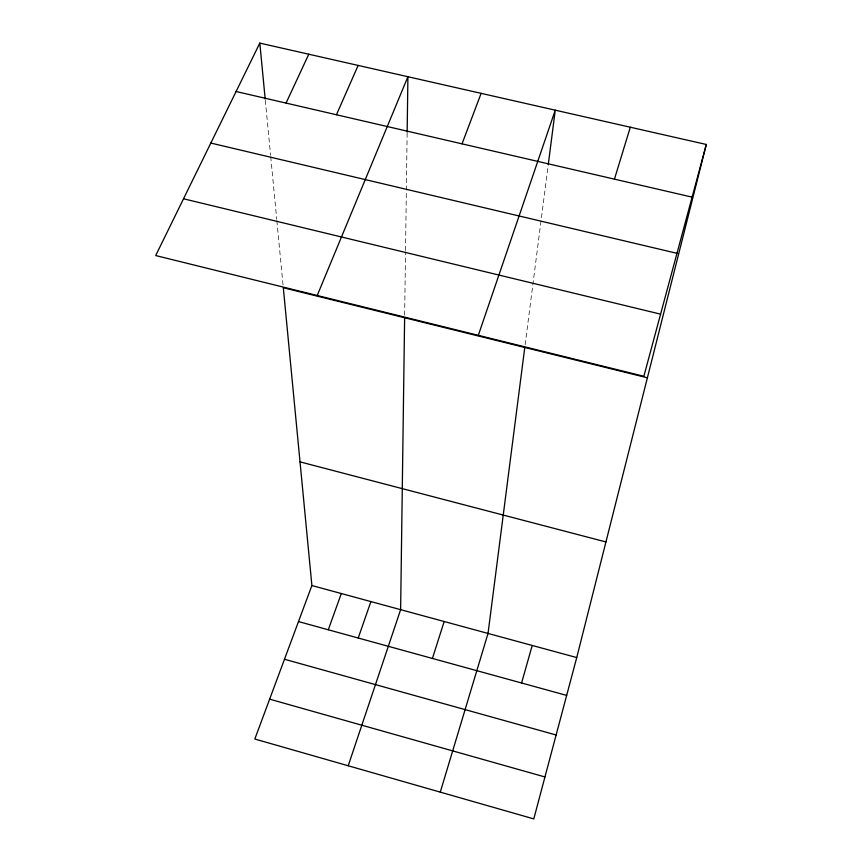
<?xml version="1.0" encoding="UTF-8"?>
<svg xmlns="http://www.w3.org/2000/svg" width="862" height="862" viewBox="0 0 862 862"><rect width="100%" height="100%" fill="white"/><g stroke="black" fill="none" stroke-linecap="round" stroke-linejoin="round"><path stroke-width="0.65" stroke-dasharray="4.31 3.23" d="M404.655 315.147L405.517 251.823M405.539 250.486L407.155 132.112M525.12 344.811L548.07 166.118M265.313 100.304L270.603 155.386M270.722 156.69L276.734 219.26M276.853 220.564L283.048 285.096"/><path stroke-width="1.29" d="M404.623 317.744L400.625 609.671L348.205 765.758M407.155 132.112L407.909 76.729L317.216 295.494M524.775 347.472L488.032 633.441L440.277 792.124M548.243 164.804L555.257 110.174L478.302 335.34M647.384 377.793L283.307 287.746L311.893 585.535L254.818 739.025L533.783 818.9L576.743 657.566L706.301 144.471L259.818 43.1L155.699 255.551L643.86 376.274L706.301 144.471M521.575 682.995L532.22 645.466M614.444 179.145L630.305 127.22M432.412 658.449L444.167 621.513M358.226 638.02L370.897 601.59M328.282 629.777L341.32 593.541M462.043 143.846L481.136 93.344M336.449 114.754L358.139 65.426M286.055 103.084L308.779 54.22M236.091 91.512L692.111 197.139M210.834 143.06L676.972 253.32M183.531 198.777L660.594 314.156M300.019 461.87L605.932 541.95M311.893 585.535L576.743 657.566M298.489 621.577L566.668 695.408M284.482 659.247L556.13 734.995M269.644 699.157L544.956 776.964M259.818 43.1L265.184 98.99"/></g></svg>
